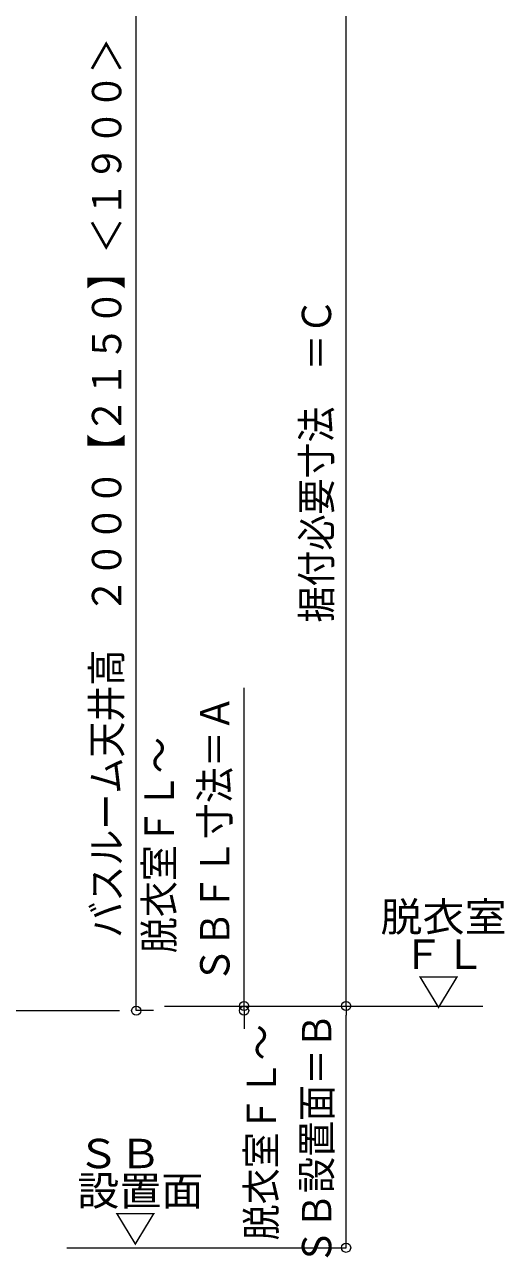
# Model space of a CAD drawing. Units: millimetres on the paper. Extents: x -305 to 305, y -152 to 152.
# Drawn here: x -187.5 to -156.1, y 14.9 to 95.7 of the extents above; entities that cross this region are included whole.
import ezdxf
from ezdxf.enums import TextEntityAlignment as Align

# ---------------------------------------------------------------- set-up
doc = ezdxf.new("R2010")
doc.units = ezdxf.units.MM
doc.linetypes.add('LONG_DOUBLE_CHAIN', pattern=[21.8, 18, -1, 0.6, -0.6, 0.6, -1])
doc.layers.add('0-0_0', color=7, linetype='Continuous', lineweight=9)
doc.layers.add('0-1_VIEW0001', color=7, linetype='Continuous', lineweight=9)
doc.styles.add('ＭＳ ゴシック', font='')
doc.styles.get('ＭＳ ゴシック').set_extended_font_data('MS Gothic')

# ---------------------------------------------------------------- blocks, each defined once
blk = doc.blocks.new('_ORIGIN')
at = {"layer": '0-0_0'}
blk.add_line((0, 0), (-1, 0), dxfattribs=at)
blk.add_circle((0, 0), 0.5, dxfattribs=at)
blk = doc.blocks.new('X79')
at = {"layer": '0-0_0', "style": 'ＭＳ ゴシック', "width": 0.9}
for s, p in [('脱衣室ＦＬ～', (-270.586, 151.849)), ('ＳＢ設置面＝Ｂ', (-266.969, 150.236))]:
    blk.add_text(s, height=1.921, rotation=90, dxfattribs=at).set_placement(p, align=Align.BOTTOM_LEFT)
blk = doc.blocks.new('X80')
at = {"layer": '0-0_0', "style": 'ＭＳ ゴシック', "width": 0.9}
for s, p in [('ＳＢＦＬ寸法＝Ａ', (-273.632, 168.693)), ('脱衣室ＦＬ～', (-277.272, 170.657))]:
    blk.add_text(s, height=1.921, rotation=90, dxfattribs=at).set_placement(p, align=Align.BOTTOM_LEFT)

msp = doc.modelspace()

# ---------------------------------------------------------------- linework, layer by layer
at = {"layer": '0-0_0'}
for p, q in [((-166.442, 31.391), (-166.442, 106.091)), ((-180.174, 31.691), (-180.174, 97.158)), ((-173.116, 31.391), (-173.116, 52.238)), ((-173.116, 31.991), (-173.116, 32.591)), ((-179.048, 31.091), (-180.174, 31.091)), ((-175.777, 31.391), (-166.442, 31.391)), ((-173.116, 31.091), (-173.116, 31.391)), ((-171.718, 31.391), (-166.442, 31.391)), ((-166.442, 16.158), (-166.442, 30.791)), ((-173.116, 30.491), (-173.116, 29.891)), ((-184.718, 15.558), (-166.442, 15.558))]:
    msp.add_line(p, q, dxfattribs=at)
msp.add_circle((-166.442, 31.391), 0.3, dxfattribs=at)
at = {"layer": '0-1_VIEW0001', "linetype": 'LONG_DOUBLE_CHAIN'}
msp.add_line((-284.464, 31.091), (-181.258, 31.091), dxfattribs=at)
at = {"layer": '0-1_VIEW0001'}
msp.add_line((-178.317, 31.391), (-157.496, 31.391), dxfattribs=at)

# ---------------------------------------------------------------- block references
at = {"layer": '0-0_0'}
for name in ['X80', 'X79']:
    msp.add_blockref(name, (100.136, -135.805), dxfattribs=at)
at = {"layer": '0-0_0', "xscale": 0.6, "yscale": 0.6}
for p, rotation in [((-180.174, 31.091), 270), ((-173.116, 31.391), 270), ((-166.442, 31.391), 90), ((-173.116, 31.091), 90), ((-166.442, 15.558), 270)]:
    msp.add_blockref('_ORIGIN', p, dxfattribs=dict(at, rotation=rotation))

# ---------------------------------------------------------------- texts
at = {"layer": '0-0_0', "style": 'ＭＳ ゴシック', "width": 0.9}
for s, p in [('バスルーム天井高\u3000２０００【２１５０】＜１９００＞', (-180.576, 35.868)), ('据付必要寸法\u3000＝Ｃ', (-166.844, 56.509))]:
    msp.add_text(s, height=1.921, rotation=90, dxfattribs=at).set_placement(p, align=Align.BOTTOM_LEFT)
at = {"layer": '0-1_VIEW0001', "style": 'ＭＳ ゴシック', "width": 1.05}
for s, p in [('脱衣室', (-164.192, 35.692)), ('ＦＬ', (-162.803, 33.247)), ('▽', (-161.77, 30.803)), ('ＳＢ\u3000', (-184.031, 20.195)), ('設置面', (-184.031, 17.751)), ('▽', (-181.609, 15.307))]:
    msp.add_text(s, height=1.921, dxfattribs=at).set_placement(p, align=Align.BOTTOM_LEFT)

doc.saveas('drawing.dxf')
